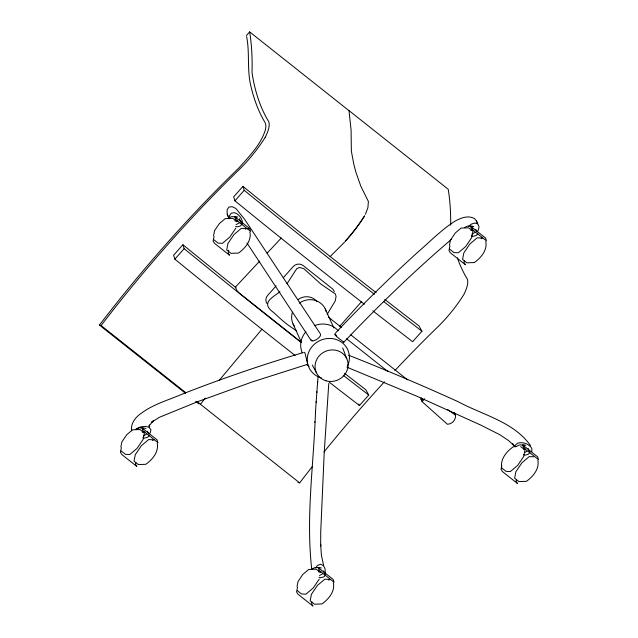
<?xml version="1.0" encoding="UTF-8"?>
<svg xmlns="http://www.w3.org/2000/svg" width="638" height="638" viewBox="0 0 638 638"><rect width="100%" height="100%" fill="white"/><g stroke="black" fill="none" stroke-linecap="round" stroke-linejoin="round"><path stroke-width="0.96" d="M229.345 218.236L229.393 215.883L231.259 213.156L234.585 212.709C239.043 214.177 242.568 218.754 242.472 223.467M315.515 411.542C313.792 464.073 305.698 517.115 311.775 569.519M315.451 412.339L316.193 401.709M316.121 402.594L316.919 391.652M316.839 392.617L317.652 381.835M328.777 383.366L324.224 452.39L320.723 532.012L320.683 546.112L320.659 544.262L321.377 555.076L323.665 565.659M317.572 382.888L318.083 376.34M314.789 422.332L314.845 421.614M451.345 239.425C413.576 271.621 377.935 306.28 343.778 342.271L336.657 336.625L335.03 334.735L335.141 333.395M320.499 334.089L320.324 335.931C318.545 338.595 315.395 340.788 312.134 340.891L310.818 340.006L246.978 243.014M120.869 447.086L121.866 441.903L126.715 434.749L132.576 429.813L140.057 429.549L144.355 432.963L143.111 439.438L137.05 448.378L129.729 454.551L125.431 454.336L121.124 450.922M213.555 235.861L214.551 230.677L219.4 223.523L225.262 218.587L232.742 218.324L237.041 221.737M297.013 586.721L298.01 581.545L302.859 574.383L308.72 569.447L316.201 569.192L320.499 572.597M449.423 245.335L450.42 240.151L455.269 232.998L461.122 228.061L468.603 227.806L472.91 231.211L471.657 237.687L465.596 246.635L458.275 252.808L453.977 252.584L449.678 249.179M121.387 447.693L120.415 452.286L121.802 454.527L136.851 466.458L135.463 464.225L135.854 462.383M214.073 236.467L213.1 241.06L214.488 243.301L229.536 255.232L228.149 252.991L228.731 250.24M297.531 587.335L296.558 591.928L297.946 594.169L312.995 606.1L311.607 603.859L311.998 602.025M449.934 245.949L448.961 250.543L450.348 252.784L465.405 264.714L464.009 262.473L464.4 260.639M501.803 465.644L501.021 469.313L502.409 471.554L517.458 483.484L516.07 481.243L516.461 479.409M148.957 426.439L149.308 424.948L149.683 426.894M365.438 214.264L367.911 207.661L368.389 201.472L360.853 186.264L355.821 171.973L353.819 164.277L351.363 151.19L351.091 130.016L348.994 110.653L249.649 31.9L246.459 35.505M477.168 231.881L478.484 229.752L479.034 226.642L476.442 220.987L474.656 218.69C467.877 214.751 460.221 218.188 454.089 221.697C440.571 230.565 429.278 242.336 417.069 252.839C388.973 278.399 361.929 305.1 335.819 332.677M149.228 425.642L153.335 420.825L151.294 422.428L159.309 417.332L198.442 401.374L251.827 382.082L307.723 364.282M235.797 228.213L229.736 237.153L222.407 243.325L218.116 243.11L213.81 239.697M319.255 579.073L313.194 588.021L305.873 594.193L301.575 593.978L297.276 590.565M286.996 283.774L296.837 268.598L299.565 267.497L303.863 268.726L320.81 284.014L335.381 294.006L336.066 296.447L335.269 300.849L327.111 314.454M315.483 568.035L317.533 565.38L320.611 564.207L323.426 565.635L324.941 568.442L325.364 573.099M185.586 393.359L99.432 325.069C142.17 269.3 188.8 216.497 239.25 167.587C249.147 156.294 260.599 144.978 265.233 130.335C265.815 127.815 266.381 124.92 265.049 122.536C258.462 111.562 254.076 99.4 251.101 86.991C246.754 70.531 249.944 53.289 246.635 36.605M200.436 404.293L205.253 398.08M219.241 380.304L261.979 329.2M236.06 287.746A1503.591 234.082 41.5 0 1 182.907 244.737L173.608 255.232L174.844 259.172A1517.977 236.323 41.5 0 0 295.091 355.478M174.844 259.172L184.143 248.668L182.907 244.737M376.149 292.683A1503.599 234.082 41.5 0 1 242.942 186.352L233.652 196.847L234.92 200.811A1517.985 236.323 41.5 0 0 364.378 304.238M234.92 200.811L244.218 190.315L242.942 186.352M276.142 285.832L267.617 295.458A7.114 6.627 -24.5 0 0 267.003 303.568M283.352 277.69L293.185 266.588A7.114 6.635 -24.5 0 1 303.106 265.536L332.151 288.551A7.114 6.627 -24.5 0 1 334.296 291.741M339.448 326.608L361.698 301.479M384.754 299.389A1503.599 234.082 41.5 0 0 418.983 325.906L421.941 331.21L412.642 341.705A1517.985 236.323 41.5 0 1 372.847 310.858M329.312 382.218A1517.977 236.323 41.5 0 0 359.473 405.529L368.764 395.034L365.781 389.706A1503.591 234.082 41.5 0 1 344.576 373.342M454.24 413.424A8.214 7.656 -24.5 0 0 454.176 412.339L455.492 415.218A8.214 7.656 -24.5 0 1 447.453 424.302L422.101 401.661L424.669 398.766M345.461 241.156L347.726 238.341A60.012 19.587 -51.6 0 0 364.41 215.955L364.561 216.075M259.682 261.125L235.342 287.164L236.666 290.067A4.61 0.718 41.5 0 0 240.789 294.293L301.455 342.399M267.123 253.174L281.318 237.982M149.276 435.483L147.617 437.253L144.459 438.107L142.848 437.604M477.83 233.739L476.163 235.51L473.005 236.355L471.402 235.861M335.03 334.735L335.58 334.152L336.657 336.625M343.778 342.271L343.475 341.434M344.783 241.914L330.085 256.651M149.069 433.936L150.273 432.755L150.951 429.685L148.973 427.308L145.783 426.391L140.862 426.814L136.189 428.895M279.954 291.726C271.429 298.201 260.535 303.273 273.877 312.676C280.816 319.295 288.057 325.747 296.415 330.54M468.723 226.243L471.362 224.113L474.505 223.045L477.71 223.779L476.442 220.987M236.06 224.6L239.011 223.077M471.929 234.074L474.879 232.559M143.375 435.826L146.325 434.303M524.723 452.47L526.94 451.329M319.518 575.46L322.469 573.945M303.194 352.575C262.696 364.657 222.646 378.286 183.289 393.702C169.014 399.914 153.455 404.037 140.878 413.552C135.336 417.324 130.375 423.799 131.691 430.778M516.365 446.361L513.183 446.839C506.508 451.632 500.04 459.161 501.739 467.949L506.038 471.362L510.336 471.578L517.657 465.405L523.718 456.465L524.962 449.989L520.664 446.576M234.951 221.019L237.432 220.668M470.82 230.493L473.3 230.151M142.266 432.245L144.754 431.894M523.702 449.152L525.361 448.921M318.41 571.879L320.898 571.536M234.688 216.681L235.589 219.472L250.638 231.403L249.737 228.611L234.688 216.681L231.61 216.665A16.811 5.487 -51.6 0 0 228.643 218.236M470.549 226.163L471.45 228.946L486.507 240.877L485.606 238.094L470.549 226.163L467.471 226.147A16.811 5.487 -51.6 0 0 464.504 227.71M249.737 228.611L246.659 228.595A16.811 5.487 -51.6 0 0 245.263 229.225M142.003 427.907L142.904 430.698L157.953 442.628L157.052 439.837L142.003 427.907L138.924 427.891A16.811 5.487 -51.6 0 0 135.958 429.462M522.61 444.933L523.511 447.724L538.568 459.655L537.659 456.864L522.61 444.933L519.531 444.917A16.811 5.487 -51.6 0 0 516.565 446.488M318.147 567.549L319.048 570.332L334.105 582.263L333.195 579.479L318.147 567.549L315.068 567.533A16.811 5.487 -51.6 0 0 312.102 569.096M481.507 238.03L477.208 237.814L469.887 243.987L463.826 252.927L462.582 259.403L466.88 262.816L474.361 262.553C481.036 257.76 487.504 250.232 485.805 241.443M245.646 228.556L241.347 228.332L234.018 234.505L227.965 243.453L226.713 249.929L231.012 253.334L238.5 253.079C245.167 248.278 251.643 240.749 249.944 231.961M533.567 456.808L529.269 456.593L521.948 462.757L515.887 471.705L514.635 478.181L518.941 481.586L526.422 481.331C533.097 476.53 539.565 469.002 537.866 460.213M152.96 439.781L148.662 439.566L141.341 445.731L135.28 454.679L134.028 461.154L138.334 464.56L145.815 464.305C152.482 459.504 158.958 451.975 157.259 443.187M329.104 579.416L324.806 579.2L317.485 585.373L311.424 594.313L310.172 600.797L314.478 604.202L321.959 603.939C328.626 599.146 335.102 591.617 333.403 582.829M472.16 226.139L473.715 226.578M236.291 216.665L237.846 217.095M524.213 444.917L525.776 445.348M145.942 428.545L142.832 427.675L143.598 429.358M319.75 567.525L321.305 567.964M99.432 325.069L101.091 325.539L185.682 392.601M297.994 482.416L299.645 482.886A494.777 161.494 -51.6 0 1 312.325 466.585M235.534 226.378L237.137 226.881L240.303 226.027L241.961 224.257L239.354 218.69M523.455 454.631L525.066 455.133L528.224 454.28L529.883 452.509L528.001 448.315M318.992 577.246L320.603 577.749L323.761 576.896L325.42 575.125L323.538 570.93M348.492 355.167C385.464 369.777 422.061 385.336 458.259 401.765C482.679 414.979 513.718 421.766 530.497 445.547M346.992 367.217L416.861 396.214L480.414 424.924L499.897 434.749L508.677 440.635L514.388 446.01L512.577 443.625L513.893 445.691M447.597 409.484L455.492 415.218M348.866 110.494L448.211 189.247A717.622 234.234 -51.6 0 1 450.675 225.23M345.333 240.997L347.901 238.421A60.012 19.587 -51.6 0 0 364.577 216.035M328.323 317.03L341.521 327.493M350.836 334.878L407.522 379.817M346.617 338.77L387.768 371.396M421.16 397.865L422.715 399.093M197.325 401.828L299.645 482.886M195.675 401.358L198.777 403.822M310.411 339.384L312.157 340.923M422.236 400.074L420.793 398.782L422.101 401.661M304.159 352.288L305.012 353.045L307.683 364.298M320.093 333.467L244.466 219.057L235.853 208.466L232.28 206.704L228.922 207.063L227.088 209.878L227.216 214.153L229.082 218.81M358.62 404.006L359.473 405.529M312.309 365.103L316.424 372.696M325.252 308.991L333.921 328.02M293.001 323.873L301.264 341.984M471.378 225.924L472.535 228.46M523.439 444.702L524.588 447.23M235.518 216.449L236.666 218.978M318.976 567.31L319.742 569M475.94 229.544L476.698 231.219M147.394 431.288L148.526 433.808M227.216 214.153L228.061 216.226M342.702 347.917L346.737 358.716M531.877 451.513L531.765 448.339C528.918 443.681 522.666 441.64 517.514 443.195L515.089 445.38L515.129 446.935M101.091 325.539A494.777 161.494 -51.6 0 1 239.138 169.636A59.98 19.579 -51.6 0 0 265.217 137.322M265.225 137.322A31.509 10.288 -51.6 0 0 268.399 121.092L267.896 120.279A782.092 255.272 -51.6 0 1 252.808 77.461L252.018 72.437A717.622 234.234 -51.6 0 0 249.649 31.9M323.984 451.983A494.777 161.494 -51.6 0 1 384.451 381.803M394.898 370.558A494.777 161.494 -51.6 0 1 437.692 326.983A59.98 19.579 -51.6 0 0 463.77 294.668A31.509 10.288 -51.6 0 0 466.952 278.439L466.45 277.626A782.092 255.272 -51.6 0 1 457.382 257.896M321.576 377.991A21.341 19.898 -24.5 0 1 308.664 352.312A21.341 19.898 -24.5 0 1 336.808 339.727A21.341 19.898 -24.5 0 1 347.279 366.507M302.26 352.814A21.341 19.898 -24.5 0 1 305.897 331.728M314.382 325.707A21.341 19.898 -24.5 0 1 338.307 330.843M299.27 303.122A17.776 16.572 -24.5 0 1 326.257 311.655M294.453 326.361A17.776 16.572 -24.5 0 1 292.443 312.181M421.941 331.21A1517.985 236.323 41.5 0 1 383.677 301.559M374.442 294.341A1517.985 236.323 41.5 0 1 244.218 190.315M309.087 366.451A1517.977 236.323 41.5 0 1 306.75 364.625M368.764 395.034A1517.977 236.323 41.5 0 1 343.268 375.335M301.303 342.55A1517.977 236.323 41.5 0 1 184.143 248.668M298.113 299.581A13.51 12.593 -24.5 0 1 314.869 299.517A13.51 12.593 -24.5 0 1 316.887 301.527M481.132 238.708A16.811 5.487 -51.6 0 1 482.527 238.078M152.578 440.451A16.811 5.487 -51.6 0 1 153.973 439.829M328.722 580.094A16.811 5.487 -51.6 0 1 330.117 579.463M325.978 380.806A16.716 15.583 -24.5 0 0 347.846 362.089A16.716 15.583 -24.5 0 0 320.914 354.194A16.716 15.583 -24.5 0 0 325.978 380.806"/></g></svg>
